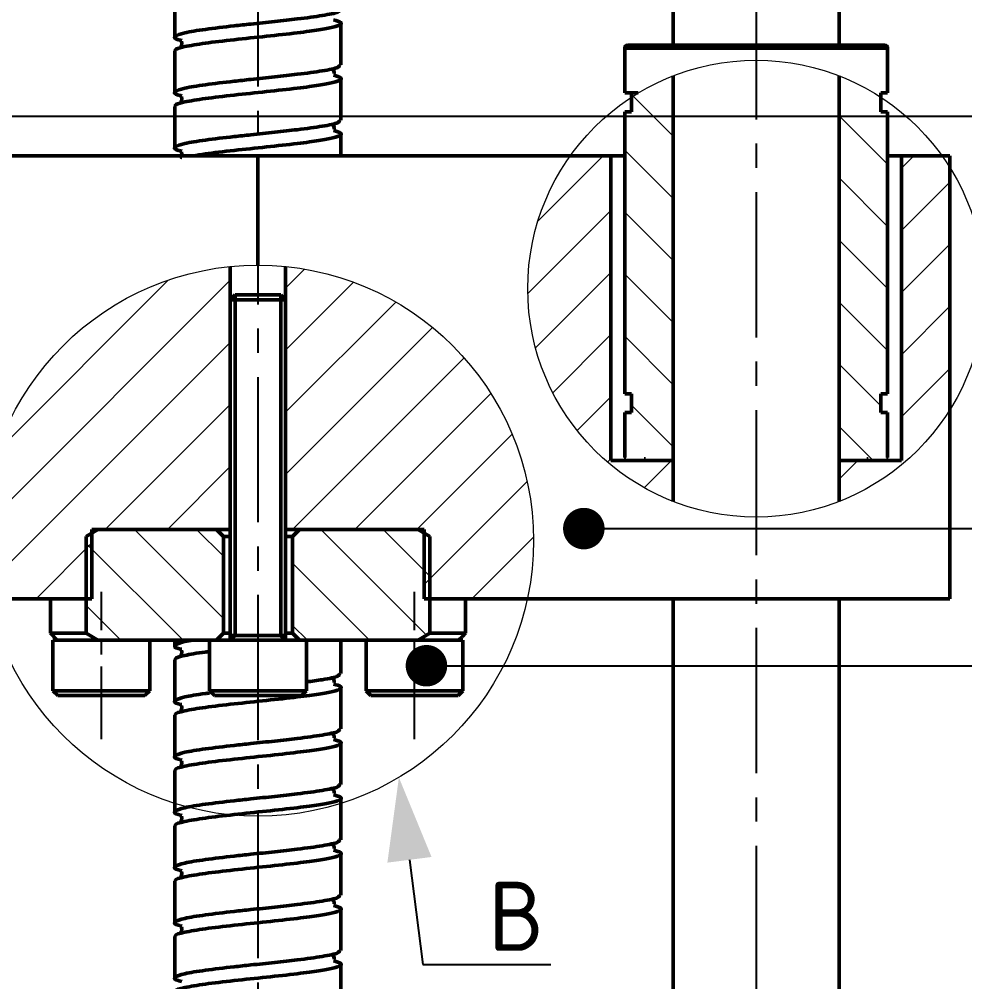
# Model space of a CAD drawing. Header units: millimetres. Extents: x 55 to 11032, y -227 to 3957.
# Drawn here: x 2607 to 2675.3, y 3471.9 to 3541.5 of the extents above; entities that cross this region are included whole.
import ezdxf
from ezdxf import colors
from ezdxf.entities.mleader import LeaderData, LeaderLine
from ezdxf.math import Vec2, Vec3

# ---------------------------------------------------------------- set-up
doc = ezdxf.new("R2010")
doc.units = ezdxf.units.MM
doc.header["$LTSCALE"] = 0.7
doc.header["$PDMODE"] = 35
doc.header["$PDSIZE"] = -4
doc.linetypes.add('CENTER2', pattern=[1.125, 0.75, -0.125, 0.125, -0.125])
doc.layers.get('0').update_dxf_attribs({"color": 255})
for name, color, linetype, lineweight in [('AM_5', 10, 'Continuous', 25), ('CON', 7, 'Continuous', 50), ('DIM', 94, 'Continuous', 25), ('TEXT', 7, 'Continuous', 25)]:
    doc.layers.add(name, color=color, linetype=linetype, lineweight=lineweight)
doc.styles.add('TCVN-7284', font='tcvn+7284-2003r.ttf')
doc.styles.add('TCVN7824', font='tcvn+7284-2003r.ttf', dxfattribs={"height": 3.5})
doc.dimstyles.new('TCVN_ISO-25_RadiusDia', dxfattribs={"dimtxt": 2.5, "dimasz": 2.5, "dimexe": 2, "dimexo": 0, "dimgap": 1, "dimtad": 1, "dimtoh": 1, "dimtxsty": 'TCVN-7284', "dimblk": 'Arrow', "dimcen": 0, "dimclrd": 256, "dimclre": 256, "dimclrt": 256, "dimadec": 0, "dimazin": 0, "dimtfac": 1, "dimtofl": 0, "dimtmove": 1, "dimatfit": 0, "dimldrblk": 'Arrow', "dimfxl": 1, "dimlwd": -1, "dimlwe": -1, "dimarcsym": 0})
pattern_1 = [(135, (-1078.9083, -3.4024), (-2.245064, -2.245064), [])]
pattern_2 = [(45, (-1078.9083, -3.4024), (-2.245064, 2.245064), [])]

# ---------------------------------------------------------------- blocks, each defined once
blk = doc.blocks.new('Arrow')
at = {"layer": 'DIM'}
blk.add_solid([(-1, 0.268), (-1, -0.268), (0, 0)], dxfattribs=at)
blk = doc.blocks.new('*D944')
at = {"layer": 'Defpoints', "color": 0, "ltscale": 0.2, "transparency": 16777216}
for p in [(2611.903, 3572.977), (2546.127, 3440.977), (2598.953, 3440.977)]:
    blk.add_point(p, dxfattribs=at)
at = {"layer": 'DIM', "ltscale": 0.2, "transparency": 16777216}
for p, q in [((2611.903, 3572.977), (2542.127, 3572.977)), ((2546.127, 3567.977), (2546.127, 3445.977)), ((2598.953, 3440.977), (2542.127, 3440.977))]:
    blk.add_line(p, q, dxfattribs=at)
at = {"layer": 'DIM', "ltscale": 0.2, "transparency": 16777216, "xscale": 5.000000000000284, "yscale": 5.000000000000284, "zscale": 5.000000000000284}
for p, rotation in [((2546.127, 3572.977), 90), ((2546.127, 3440.977), 270)]:
    blk.add_blockref('Arrow', p, dxfattribs=dict(at, rotation=rotation))
at = {"layer": 'DIM', "ltscale": 0.2, "transparency": 16777216, "insert": (2541.627, 3506.977), "char_height": 5, "attachment_point": 5, "rotation": 90, "style": 'TCVN-7284'}
blk.add_mtext('132', dxfattribs=at)
blk = doc.blocks.new('_Dot')
at = {"color": 0, "linetype": 'ByBlock', "lineweight": -2}
blk.add_line((-0.5, 0), (-1, 0), dxfattribs=at)
at = {"color": 0, "linetype": 'ByBlock', "const_width": 0.5}
blk.add_lwpolyline([(-0.25, 0, 1), (0.25, 0, 1)], format="xyb", close=True, dxfattribs=at)
blk = doc.blocks.new('*U925')
at = {"layer": 'AM_5', "color": 0, "linetype": 'CENTER2', "ltscale": 20, "transparency": 16777216}
blk.add_line((0, 40.139), (0, -158.428), dxfattribs=at)
blk = doc.blocks.new('*U936')
at = {"layer": 'AM_5', "color": 0, "linetype": 'CENTER2', "ltscale": 10, "transparency": 16777216}
blk.add_line((0, -5.325), (0, 5.325), dxfattribs=at)
blk = doc.blocks.new('*U930')
at = {"layer": 'AM_5', "color": 0, "linetype": 'CENTER2', "ltscale": 10, "transparency": 16777216}
blk.add_line((0, -5.325), (0, 5.325), dxfattribs=at)
blk = doc.blocks.new('*U927')
at = {"layer": 'AM_5', "color": 0, "linetype": 'CENTER2', "ltscale": 20, "transparency": 16777216}
blk.add_line((0, 103.936), (0, -85.115), dxfattribs=at)

msp = doc.modelspace()

# ---------------------------------------------------------------- hatches: boundary and pattern name
at = {"linetype": 'Continuous', "lineweight": 18}
h = msp.add_hatch(dxfattribs=at)
h.set_pattern_fill('ANSI31', color=6, angle=90, style=0)
h.set_pattern_definition(pattern_1)
edge = h.paths.add_edge_path()
edge.add_arc((2662.203, 3521.987), 16.455, 225.66186, 228.95777)
edge.add_line((2651.398, 3509.577), (2652.103, 3509.577))
edge.add_line((2652.103, 3509.577), (2652.103, 3509.677))
edge.add_line((2652.103, 3509.677), (2652.203, 3509.677))
edge.add_line((2652.203, 3509.677), (2652.203, 3509.577))
edge.add_line((2652.203, 3509.577), (2654.203, 3509.577))
edge.add_line((2654.203, 3509.577), (2654.208, 3537.367))
edge.add_arc((2660.172, 3522.044), 16.443, 111.2702, 125.05795)
edge.add_line((2650.728, 3535.504), (2650.703, 3514.377))
edge.add_line((2650.703, 3514.377), (2651.203, 3514.377))
edge.add_line((2651.203, 3514.377), (2651.203, 3513.027))
edge.add_line((2651.203, 3513.027), (2650.703, 3513.027))
edge.add_line((2650.703, 3513.027), (2650.703, 3510.219))
h = msp.add_hatch(dxfattribs=at)
h.set_pattern_fill('ANSI31', color=6, angle=90, style=0)
h.set_pattern_definition(pattern_1)
edge = h.paths.add_edge_path()
edge.add_arc((2660.203, 3521.987), 16.507, 58.48151, 68.68515)
edge.add_line((2666.203, 3537.365), (2666.203, 3509.577))
edge.add_line((2666.203, 3509.577), (2668.203, 3509.577))
edge.add_line((2668.203, 3509.577), (2668.203, 3509.677))
edge.add_line((2668.203, 3509.677), (2668.303, 3509.677))
edge.add_line((2668.303, 3509.677), (2668.303, 3509.577))
edge.add_line((2668.303, 3509.577), (2669.503, 3509.577))
edge.add_arc((2669.503, 3509.777), 0.2, 270, 360)
edge.add_line((2669.703, 3509.777), (2669.703, 3513.027))
edge.add_line((2669.703, 3513.027), (2669.203, 3513.027))
edge.add_line((2669.203, 3513.027), (2669.203, 3514.377))
edge.add_line((2669.203, 3514.377), (2669.703, 3514.377))
edge.add_line((2669.703, 3514.377), (2669.703, 3534.777))
edge.add_line((2669.703, 3534.777), (2669.203, 3534.777))
edge.add_line((2669.203, 3534.777), (2669.203, 3535.824))
edge.add_line((2669.203, 3535.824), (2668.827, 3536.062))
edge.add_line((2668.827, 3536.062), (2668.832, 3536.059))
h = msp.add_hatch(dxfattribs=at)
h.set_pattern_fill('ANSI31', color=92, style=0)
h.set_pattern_definition(pattern_2)
edge = h.paths.add_edge_path()
edge.add_line((2649.7, 3509.253), (2649.703, 3531.577))
edge.add_line((2649.703, 3531.577), (2646.768, 3531.577))
edge.add_arc((2660.195, 3521.986), 16.501, 144.46472, 230.50372)
h = msp.add_hatch(dxfattribs=at)
h.set_pattern_fill('ANSI31', color=92, style=0)
h.set_pattern_definition(pattern_2)
edge = h.paths.add_edge_path()
edge.add_line((2674.203, 3513.243), (2674.203, 3531.577))
edge.add_line((2674.203, 3531.577), (2670.703, 3531.577))
edge.add_line((2670.703, 3531.577), (2670.703, 3509.577))
edge.add_line((2670.703, 3509.577), (2666.203, 3509.577))
edge.add_line((2666.203, 3509.577), (2666.203, 3506.61))
edge.add_arc((2660.082, 3522.133), 16.686, 291.51899, 327.80684)
h = msp.add_hatch(dxfattribs=at)
h.set_pattern_fill('ANSI31', color=92, style=0)
h.set_pattern_definition(pattern_2)
edge = h.paths.add_edge_path()
edge.add_line((2604.734, 3499.577), (2612.203, 3499.577))
edge.add_line((2612.203, 3499.577), (2612.203, 3504.577))
edge.add_line((2612.203, 3504.577), (2622.203, 3504.577))
edge.add_line((2622.203, 3504.577), (2622.204, 3523.59))
edge.add_arc((2624.203, 3503.774), 19.916, 95.76101, 192.16675)
h = msp.add_hatch(dxfattribs=at)
h.set_pattern_fill('ANSI31', color=92, style=0)
h.set_pattern_definition([(45, (761.511, 2892.125), (-2.245064, 2.245064), [])])
edge = h.paths.add_edge_path()
edge.add_line((2636.203, 3499.577), (2643.671, 3499.577))
edge.add_arc((2624.201, 3503.774), 19.918, 347.83514, 444.23)
edge.add_line((2626.203, 3523.591), (2626.203, 3504.577))
edge.add_line((2626.203, 3504.577), (2636.203, 3504.577))
edge.add_line((2636.203, 3504.577), (2636.203, 3499.577))
h = msp.add_hatch(dxfattribs=at)
h.set_pattern_fill('ANSI31', color=92, style=0)
h.set_pattern_definition(pattern_2)
edge = h.paths.add_edge_path()
edge.add_line((2654.203, 3509.642), (2649.33, 3509.567))
edge.add_arc((2660.203, 3521.987), 16.507, 228.80109, 248.68515)
edge.add_line((2654.203, 3506.61), (2654.203, 3509.642))
h = msp.add_hatch(dxfattribs=at)
h.set_pattern_fill('ANSI31', angle=90, style=0)
h.set_pattern_definition(pattern_1)
edge = h.paths.add_edge_path(flags=0)
edge.add_line((2621.703, 3497.077), (2621.703, 3504.077))
edge.add_line((2621.703, 3504.077), (2621.203, 3504.577))
edge.add_line((2621.203, 3504.577), (2612.624, 3504.577))
edge.add_spline(control_points=[(2612.624, 3504.577), (2612.345, 3504.413), (2612.067, 3504.246), (2611.791, 3504.077)], knot_values=[0.051842, 0.051842, 0.051842, 0.051842, 0.052809, 0.052809, 0.052809, 0.052809], weights=[1, 1, 1, 1], degree=3, periodic=0)
edge.add_line((2611.791, 3504.077), (2611.791, 3497.077))
edge.add_spline(control_points=[(2611.791, 3497.077), (2612.067, 3496.908), (2612.345, 3496.741), (2612.624, 3496.577)], knot_values=[0.026412, 0.026412, 0.026412, 0.026412, 0.027383, 0.027383, 0.027383, 0.027383], weights=[1, 1, 1, 1], degree=3, periodic=0)
edge.add_line((2612.624, 3496.577), (2621.203, 3496.577))
edge.add_line((2621.203, 3496.577), (2621.703, 3497.077))
h = msp.add_hatch(dxfattribs=at)
h.set_pattern_fill('ANSI31', angle=90, style=0)
h.set_pattern_definition(pattern_1)
edge = h.paths.add_edge_path(flags=0)
edge.add_line((2627.203, 3496.577), (2635.781, 3496.577))
edge.add_spline(control_points=[(2635.781, 3496.577), (2636.061, 3496.741), (2636.339, 3496.908), (2636.615, 3497.077)], knot_values=[0.051842, 0.051842, 0.051842, 0.051842, 0.052809, 0.052809, 0.052809, 0.052809], weights=[1, 1, 1, 1], degree=3, periodic=0)
edge.add_line((2636.615, 3497.077), (2636.615, 3504.077))
edge.add_spline(control_points=[(2636.615, 3504.077), (2636.339, 3504.246), (2636.061, 3504.413), (2635.781, 3504.577)], knot_values=[0.026412, 0.026412, 0.026412, 0.026412, 0.027383, 0.027383, 0.027383, 0.027383], weights=[1, 1, 1, 1], degree=3, periodic=0)
edge.add_line((2635.781, 3504.577), (2627.203, 3504.577))
edge.add_line((2627.203, 3504.577), (2626.703, 3504.077))
edge.add_line((2626.703, 3504.077), (2626.703, 3497.077))
edge.add_line((2626.703, 3497.077), (2627.203, 3496.577))

# ---------------------------------------------------------------- linework, layer by layer
at = {"color": 7, "linetype": 'Continuous', "lineweight": 18}
for centre, radius in [((2660.203, 3521.987), 16.507), ((2624.203, 3503.775), 19.916), ((2624.203, 3503.775), 19.916)]:
    msp.add_circle(centre, radius, dxfattribs=at)
at = {"color": 7, "linetype": 'Continuous', "lineweight": 25}
for centre, start, end in [((2650.903, 3509.777), 180, 270), ((2669.503, 3509.777), 270, 0)]:
    msp.add_arc(centre, 0.2, start, end, dxfattribs=at)
at = {"layer": 'CON', "color": 7, "linetype": 'Continuous'}
for p, q in [((2654.203, 3595.577), (2654.203, 3539.577)), ((2666.203, 3539.577), (2666.203, 3595.577)), ((2618.203, 3543.163), (2618.203, 3540.163)), ((2630.203, 3538.163), (2630.203, 3541.163)), ((2650.703, 3539.377), (2650.703, 3536.127)), ((2669.503, 3539.577), (2650.903, 3539.577)), ((2669.703, 3536.633), (2669.703, 3539.377)), ((2618.203, 3539.163), (2618.203, 3536.163)), ((2654.203, 3509.577), (2654.208, 3537.367)), ((2666.203, 3537.365), (2666.203, 3509.577)), ((2630.203, 3534.163), (2630.203, 3537.163)), ((2669.703, 3536.633), (2669.703, 3536.127)), ((2651.686, 3536.127), (2650.703, 3536.127)), ((2651.203, 3536.127), (2651.203, 3534.777)), ((2669.203, 3536.127), (2669.203, 3534.777)), ((2669.703, 3536.127), (2669.203, 3536.127)), ((2618.203, 3535.163), (2618.203, 3532.163)), ((2650.703, 3534.777), (2650.703, 3533.756)), ((2651.203, 3534.777), (2650.703, 3534.777)), ((2669.203, 3534.777), (2669.703, 3534.777)), ((2669.703, 3534.777), (2669.703, 3514.377)), ((2650.703, 3514.377), (2650.703, 3533.756)), ((2630.203, 3531.577), (2630.203, 3533.163)), ((2580.115, 3531.577), (2624.203, 3531.577)), ((2624.203, 3531.577), (2624.203, 3523.69)), ((2624.203, 3531.577), (2648.831, 3531.577)), ((2648.831, 3531.577), (2649.703, 3531.577)), ((2649.703, 3509.577), (2649.703, 3531.577)), ((2649.703, 3531.577), (2650.703, 3531.577)), ((2669.703, 3531.577), (2670.703, 3531.577)), ((2670.703, 3531.577), (2670.703, 3509.577)), ((2670.703, 3531.577), (2674.203, 3531.577)), ((2674.203, 3510.729), (2674.203, 3531.577)), ((2622.194, 3504.577), (2622.204, 3523.59)), ((2626.203, 3523.589), (2626.2, 3504.577)), ((2651.203, 3514.377), (2650.703, 3514.377)), ((2651.203, 3513.027), (2651.203, 3514.377)), ((2669.203, 3514.377), (2669.203, 3513.027)), ((2669.703, 3514.377), (2669.203, 3514.377)), ((2650.703, 3509.777), (2650.703, 3513.027)), ((2650.703, 3513.027), (2651.203, 3513.027)), ((2669.203, 3513.027), (2669.703, 3513.027)), ((2669.703, 3513.027), (2669.703, 3509.777)), ((2674.203, 3510.729), (2674.203, 3499.577)), ((2654.203, 3509.577), (2649.703, 3509.577)), ((2652.103, 3509.577), (2652.103, 3509.677)), ((2652.203, 3509.677), (2652.103, 3509.677)), ((2652.203, 3509.577), (2652.203, 3509.677)), ((2654.203, 3507.608), (2654.203, 3509.577)), ((2666.203, 3509.577), (2666.203, 3506.61)), ((2670.703, 3509.577), (2666.203, 3509.577)), ((2668.203, 3509.677), (2668.203, 3509.577)), ((2668.303, 3509.677), (2668.203, 3509.677)), ((2668.303, 3509.677), (2668.303, 3509.577)), ((2654.203, 3507.608), (2654.203, 3506.61)), ((2611.791, 3504.077), (2612.624, 3504.577)), ((2612.203, 3504.577), (2622.203, 3504.577)), ((2612.203, 3504.577), (2612.203, 3499.577)), ((2612.624, 3504.577), (2621.203, 3504.577)), ((2621.203, 3504.577), (2621.703, 3504.077)), ((2626.203, 3504.577), (2636.203, 3504.577)), ((2626.703, 3504.077), (2627.203, 3504.577)), ((2627.203, 3504.577), (2635.781, 3504.577)), ((2635.781, 3504.577), (2636.615, 3504.077)), ((2636.203, 3499.577), (2636.203, 3504.577)), ((2611.791, 3504.077), (2611.791, 3497.077)), ((2621.703, 3497.077), (2621.703, 3504.077)), ((2622.203, 3504.077), (2621.703, 3504.077)), ((2626.703, 3504.077), (2626.203, 3504.077)), ((2626.703, 3504.077), (2626.703, 3497.077)), ((2636.615, 3497.077), (2636.615, 3504.077)), ((2605.945, 3499.577), (2612.203, 3499.577)), ((2609.203, 3499.577), (2609.203, 3497.077)), ((2636.203, 3499.577), (2639.771, 3499.577)), ((2639.203, 3499.577), (2639.203, 3497.431)), ((2639.881, 3499.577), (2639.771, 3499.577)), ((2674.203, 3499.577), (2639.881, 3499.577)), ((2654.203, 3499.577), (2654.203, 3440.977)), ((2666.203, 3440.977), (2666.203, 3499.577)), ((2609.703, 3496.577), (2609.203, 3497.077)), ((2609.203, 3497.077), (2611.791, 3497.077)), ((2612.624, 3496.577), (2611.791, 3497.077)), ((2621.703, 3497.077), (2621.203, 3496.577)), ((2621.703, 3497.077), (2622.203, 3497.077)), ((2626.203, 3497.077), (2626.703, 3497.077)), ((2627.203, 3496.577), (2626.703, 3497.077)), ((2636.615, 3497.077), (2635.781, 3496.577)), ((2636.615, 3497.077), (2639.061, 3497.077)), ((2638.957, 3496.831), (2639.203, 3497.077)), ((2639.061, 3497.077), (2639.203, 3497.077)), ((2639.203, 3497.431), (2639.203, 3497.077)), ((2609.703, 3496.577), (2609.389, 3496.577)), ((2609.389, 3492.927), (2609.389, 3496.577)), ((2609.389, 3496.577), (2616.389, 3496.577)), ((2609.389, 3492.927), (2609.389, 3496.577)), ((2612.624, 3496.577), (2609.703, 3496.577)), ((2612.624, 3496.577), (2621.203, 3496.577)), ((2616.389, 3496.577), (2616.389, 3492.927)), ((2616.389, 3496.577), (2616.389, 3492.927)), ((2618.203, 3496.577), (2618.203, 3496.163)), ((2620.703, 3492.927), (2620.703, 3496.577)), ((2620.703, 3496.577), (2627.703, 3496.577)), ((2627.203, 3496.577), (2635.781, 3496.577)), ((2627.703, 3496.577), (2627.703, 3492.927)), ((2627.703, 3496.561), (2627.831, 3496.577)), ((2630.203, 3494.163), (2630.203, 3496.577)), ((2632.017, 3492.927), (2632.017, 3496.577)), ((2632.017, 3492.927), (2632.017, 3496.577)), ((2638.703, 3496.577), (2635.781, 3496.577)), ((2638.703, 3496.577), (2638.957, 3496.831)), ((2638.845, 3496.577), (2638.703, 3496.577)), ((2639.017, 3496.577), (2638.845, 3496.577)), ((2639.017, 3496.577), (2639.017, 3492.927)), ((2618.203, 3495.163), (2618.203, 3492.163)), ((2609.739, 3492.577), (2609.389, 3492.927)), ((2609.389, 3492.927), (2616.389, 3492.927)), ((2609.739, 3492.577), (2609.389, 3492.927)), ((2609.389, 3492.927), (2616.389, 3492.927)), ((2616.389, 3492.927), (2616.039, 3492.577)), ((2616.389, 3492.927), (2616.039, 3492.577)), ((2621.053, 3492.577), (2620.703, 3492.927)), ((2620.703, 3492.927), (2627.703, 3492.927)), ((2627.703, 3492.927), (2627.353, 3492.577)), ((2630.203, 3490.163), (2630.203, 3493.163)), ((2632.367, 3492.577), (2632.017, 3492.927)), ((2632.017, 3492.927), (2639.017, 3492.927)), ((2632.367, 3492.577), (2632.017, 3492.927)), ((2632.017, 3492.927), (2639.017, 3492.927)), ((2639.017, 3492.927), (2638.667, 3492.577)), ((2639.017, 3492.927), (2638.667, 3492.577)), ((2609.739, 3492.577), (2616.039, 3492.577)), ((2609.739, 3492.577), (2616.039, 3492.577)), ((2621.053, 3492.577), (2627.353, 3492.577)), ((2632.367, 3492.577), (2638.667, 3492.577)), ((2632.367, 3492.577), (2638.667, 3492.577)), ((2636.349, 3492.577), (2635.517, 3492.577)), ((2618.203, 3491.163), (2618.203, 3488.163)), ((2630.203, 3487.854), (2630.203, 3489.163)), ((2630.203, 3486.163), (2630.203, 3487.854)), ((2618.203, 3487.163), (2618.203, 3486.871)), ((2618.203, 3486.871), (2618.203, 3484.163)), ((2630.203, 3482.163), (2630.203, 3485.163)), ((2618.203, 3483.163), (2618.203, 3480.163)), ((2630.203, 3478.163), (2630.203, 3481.163)), ((2618.203, 3479.163), (2618.203, 3476.163)), ((2630.203, 3474.163), (2630.203, 3477.163)), ((2618.203, 3475.163), (2618.203, 3472.163)), ((2630.203, 3470.163), (2630.203, 3473.163))]:
    msp.add_line(p, q, dxfattribs=at)
at = {"layer": 'CON', "color": 8, "linetype": 'Continuous'}
for p, q in [((2667.76, 3539.377), (2650.703, 3539.377)), ((2669.703, 3539.377), (2667.76, 3539.377)), ((2622.553, 3496.927), (2622.553, 3521.539)), ((2625.853, 3496.927), (2625.853, 3521.539)), ((2622.203, 3496.577), (2622.553, 3496.927)), ((2622.203, 3496.927), (2626.203, 3496.927)), ((2625.853, 3496.927), (2626.203, 3496.577))]:
    msp.add_line(p, q, dxfattribs=at)
at = {"layer": 'CON', "color": 6, "linetype": 'Continuous'}
for p, q in [((2622.203, 3521.189), (2622.553, 3521.539)), ((2622.553, 3521.539), (2625.853, 3521.539)), ((2625.853, 3521.539), (2626.203, 3521.189)), ((2622.203, 3496.577), (2622.203, 3521.189)), ((2622.203, 3521.189), (2626.203, 3521.189)), ((2626.203, 3496.577), (2626.203, 3521.189))]:
    msp.add_line(p, q, dxfattribs=at)
at = {"layer": 'CON', "color": 7, "linetype": 'Continuous'}
for centre, start, end in [((2650.903, 3539.377), 90, 180), ((2669.503, 3539.377), 0, 90)]:
    msp.add_arc(centre, 0.2, start, end, dxfattribs=at)
for points, knots in [([(2618.698, 3539.921), (2618.612, 3539.94), (2618.137, 3540.042), (2618.122, 3540.228), (2618.772, 3540.477), (2620.314, 3540.725), (2622.101, 3540.938), (2623.851, 3541.125), (2625.437, 3541.293), (2627.284, 3541.498), (2628.955, 3541.726), (2630.068, 3541.955), (2630.1, 3542.101), (2630.114, 3542.163)], [0, 0, 0, 0, 0.024694, 0.136327, 0.247636, 0.358945, 0.470578, 0.529105, 0.611809, 0.694267, 0.805576, 0.917209, 1, 1, 1, 1]), ([(2618.291, 3539.163), (2618.265, 3539.185), (2618.137, 3539.29), (2618.829, 3539.477), (2620.3, 3539.726), (2622.439, 3539.977), (2624.826, 3540.228), (2626.702, 3540.43), (2628.155, 3540.616), (2629.246, 3540.781), (2630.101, 3540.995), (2630.369, 3541.205), (2629.879, 3541.349), (2629.673, 3541.409)], [0, 0, 0, 0, 0.028778, 0.139844, 0.25091, 0.362298, 0.473686, 0.584752, 0.634189, 0.720889, 0.807893, 0.919281, 1, 1, 1, 1]), ([(2618.696, 3539.869), (2618.689, 3539.869), (2618.652, 3539.872), (2618.766, 3539.697), (2618.594, 3539.455), (2618.693, 3539.474), (2618.706, 3539.477)], [0, 0, 0, 0, 0.059951, 0.357802, 0.92007, 1, 1, 1, 1]), ([(2618.698, 3535.921), (2618.612, 3535.94), (2618.137, 3536.042), (2618.122, 3536.228), (2618.772, 3536.477), (2620.314, 3536.725), (2622.101, 3536.938), (2623.851, 3537.125), (2625.437, 3537.293), (2627.284, 3537.498), (2628.955, 3537.726), (2630.068, 3537.955), (2630.1, 3538.101), (2630.114, 3538.163)], [0, 0, 0, 0, 0.024694, 0.136327, 0.247636, 0.358945, 0.470578, 0.529105, 0.611809, 0.694267, 0.805576, 0.917209, 1, 1, 1, 1]), ([(2618.291, 3535.163), (2618.265, 3535.185), (2618.137, 3535.29), (2618.829, 3535.477), (2620.3, 3535.726), (2622.439, 3535.977), (2624.826, 3536.228), (2626.702, 3536.43), (2628.155, 3536.616), (2629.246, 3536.781), (2630.101, 3536.995), (2630.369, 3537.205), (2629.879, 3537.349), (2629.673, 3537.409)], [0, 0, 0, 0, 0.028778, 0.139844, 0.25091, 0.362298, 0.473686, 0.584752, 0.634189, 0.720889, 0.807893, 0.919281, 1, 1, 1, 1]), ([(2629.679, 3537.505), (2629.694, 3537.516), (2629.737, 3537.547), (2629.687, 3537.799), (2629.601, 3537.818), (2629.597, 3537.819)], [0, 0, 0, 0, 0.3497734, 0.9712388, 1, 1, 1, 1]), ([(2618.696, 3535.869), (2618.689, 3535.869), (2618.652, 3535.872), (2618.766, 3535.697), (2618.594, 3535.455), (2618.693, 3535.474), (2618.706, 3535.477)], [0, 0, 0, 0, 0.059951, 0.357802, 0.92007, 1, 1, 1, 1]), ([(2618.698, 3531.921), (2618.612, 3531.94), (2618.137, 3532.042), (2618.122, 3532.228), (2618.772, 3532.477), (2620.314, 3532.725), (2622.101, 3532.938), (2623.851, 3533.125), (2625.437, 3533.293), (2627.284, 3533.498), (2628.955, 3533.726), (2630.068, 3533.955), (2630.1, 3534.101), (2630.114, 3534.163)], [0, 0, 0, 0, 0.0246942, 0.1363265, 0.247636, 0.3589455, 0.4705778, 0.5291054, 0.611809, 0.6942668, 0.8055762, 0.9172086, 1, 1, 1, 1]), ([(2629.679, 3533.505), (2629.694, 3533.516), (2629.737, 3533.547), (2629.687, 3533.799), (2629.601, 3533.818), (2629.597, 3533.819)], [0, 0, 0, 0, 0.3497734, 0.9712388, 1, 1, 1, 1]), ([(2619.519, 3531.577), (2619.795, 3531.626), (2620.535, 3531.759), (2622.455, 3531.977), (2624.821, 3532.228), (2626.702, 3532.43), (2628.155, 3532.616), (2629.246, 3532.781), (2630.101, 3532.995), (2630.369, 3533.205), (2629.879, 3533.349), (2629.673, 3533.409)], [0, 0, 0, 0, 0.081476, 0.218059, 0.354642, 0.490829, 0.551448, 0.657759, 0.764441, 0.901024, 1, 1, 1, 1]), ([(2618.696, 3531.869), (2618.689, 3531.869), (2618.652, 3531.872), (2618.766, 3531.697), (2618.594, 3531.455), (2618.693, 3531.474), (2618.706, 3531.477)], [0, 0, 0, 0, 0.059951, 0.357802, 0.92007, 1, 1, 1, 1]), ([(2618.698, 3495.921), (2618.612, 3495.94), (2618.135, 3496.042), (2618.152, 3496.228), (2618.562, 3496.427), (2619.306, 3496.544), (2619.519, 3496.577)], [0, 0, 0, 0, 0.0844671, 0.4663084, 0.8470453, 1, 1, 1, 1]), ([(2618.291, 3495.163), (2618.265, 3495.185), (2618.135, 3495.29), (2618.861, 3495.477), (2619.805, 3495.654), (2620.603, 3495.75), (2620.703, 3495.761)], [0, 0, 0, 0, 0.107905, 0.524357, 0.940809, 1, 1, 1, 1]), ([(2618.696, 3495.869), (2618.689, 3495.869), (2618.652, 3495.872), (2618.766, 3495.697), (2618.594, 3495.455), (2618.693, 3495.474), (2618.706, 3495.477)], [0, 0, 0, 0, 0.059951, 0.357802, 0.92007, 1, 1, 1, 1]), ([(2627.703, 3493.567), (2628.106, 3493.62), (2629.145, 3493.756), (2630.059, 3493.955), (2630.098, 3494.101), (2630.114, 3494.163)], [0, 0, 0, 0, 0.267291, 0.687991, 1, 1, 1, 1]), ([(2618.291, 3491.163), (2618.265, 3491.185), (2618.137, 3491.29), (2618.829, 3491.477), (2620.3, 3491.726), (2622.439, 3491.977), (2624.826, 3492.228), (2626.702, 3492.43), (2628.155, 3492.616), (2629.246, 3492.781), (2630.101, 3492.995), (2630.369, 3493.205), (2629.879, 3493.349), (2629.673, 3493.409)], [0, 0, 0, 0, 0.028778, 0.139844, 0.25091, 0.362298, 0.473686, 0.584752, 0.634189, 0.720889, 0.807893, 0.919281, 1, 1, 1, 1]), ([(2629.679, 3493.505), (2629.694, 3493.516), (2629.737, 3493.547), (2629.687, 3493.799), (2629.601, 3493.818), (2629.597, 3493.819)], [0, 0, 0, 0, 0.349773, 0.971239, 1, 1, 1, 1]), ([(2618.698, 3491.921), (2618.612, 3491.94), (2618.137, 3492.042), (2618.114, 3492.228), (2618.8, 3492.477), (2619.809, 3492.655), (2620.609, 3492.75), (2620.711, 3492.762)], [0, 0, 0, 0, 0.065815, 0.363339, 0.660002, 0.956665, 1, 1, 1, 1]), ([(2618.696, 3491.869), (2618.689, 3491.869), (2618.652, 3491.872), (2618.766, 3491.697), (2618.594, 3491.455), (2618.693, 3491.474), (2618.706, 3491.477)], [0, 0, 0, 0, 0.059951, 0.357802, 0.92007, 1, 1, 1, 1]), ([(2618.698, 3487.921), (2618.612, 3487.94), (2618.137, 3488.042), (2618.122, 3488.228), (2618.772, 3488.477), (2620.314, 3488.725), (2622.101, 3488.938), (2623.851, 3489.125), (2625.437, 3489.293), (2627.284, 3489.498), (2628.955, 3489.726), (2630.068, 3489.955), (2630.1, 3490.101), (2630.114, 3490.163)], [0, 0, 0, 0, 0.024694, 0.136327, 0.247636, 0.358945, 0.470578, 0.529105, 0.611809, 0.694267, 0.805576, 0.917209, 1, 1, 1, 1]), ([(2618.291, 3487.163), (2618.265, 3487.185), (2618.137, 3487.29), (2618.829, 3487.477), (2620.3, 3487.726), (2622.439, 3487.977), (2624.826, 3488.228), (2626.702, 3488.43), (2628.155, 3488.616), (2629.246, 3488.781), (2630.101, 3488.995), (2630.369, 3489.205), (2629.879, 3489.349), (2629.673, 3489.409)], [0, 0, 0, 0, 0.028778, 0.139844, 0.25091, 0.362298, 0.473686, 0.584752, 0.634189, 0.720889, 0.807893, 0.919281, 1, 1, 1, 1]), ([(2629.679, 3489.505), (2629.694, 3489.516), (2629.737, 3489.547), (2629.687, 3489.799), (2629.601, 3489.818), (2629.597, 3489.819)], [0, 0, 0, 0, 0.3497734, 0.9712388, 1, 1, 1, 1]), ([(2618.696, 3487.869), (2618.689, 3487.869), (2618.652, 3487.872), (2618.766, 3487.697), (2618.594, 3487.455), (2618.693, 3487.474), (2618.706, 3487.477)], [0, 0, 0, 0, 0.059951, 0.357802, 0.92007, 1, 1, 1, 1]), ([(2618.698, 3483.921), (2618.612, 3483.94), (2618.137, 3484.042), (2618.122, 3484.228), (2618.772, 3484.477), (2620.314, 3484.725), (2622.101, 3484.938), (2623.851, 3485.125), (2625.437, 3485.293), (2627.284, 3485.498), (2628.955, 3485.726), (2630.068, 3485.955), (2630.1, 3486.101), (2630.114, 3486.163)], [0, 0, 0, 0, 0.0246942, 0.1363265, 0.247636, 0.3589455, 0.4705778, 0.5291054, 0.611809, 0.6942668, 0.8055762, 0.9172086, 1, 1, 1, 1]), ([(2629.679, 3485.505), (2629.694, 3485.516), (2629.737, 3485.547), (2629.687, 3485.799), (2629.601, 3485.818), (2629.597, 3485.819)], [0, 0, 0, 0, 0.349773, 0.971239, 1, 1, 1, 1]), ([(2618.291, 3483.163), (2618.265, 3483.185), (2618.137, 3483.29), (2618.829, 3483.477), (2620.3, 3483.726), (2622.439, 3483.977), (2624.826, 3484.228), (2626.702, 3484.43), (2628.155, 3484.616), (2629.246, 3484.781), (2630.101, 3484.995), (2630.369, 3485.205), (2629.879, 3485.349), (2629.673, 3485.409)], [0, 0, 0, 0, 0.0287778, 0.1398438, 0.2509098, 0.3622979, 0.4736861, 0.5847521, 0.6341894, 0.7208894, 0.807893, 0.9192811, 1, 1, 1, 1]), ([(2618.696, 3483.869), (2618.689, 3483.869), (2618.652, 3483.872), (2618.766, 3483.697), (2618.594, 3483.455), (2618.693, 3483.474), (2618.706, 3483.477)], [0, 0, 0, 0, 0.059951, 0.357802, 0.92007, 1, 1, 1, 1]), ([(2618.698, 3479.921), (2618.612, 3479.94), (2618.137, 3480.042), (2618.122, 3480.228), (2618.772, 3480.477), (2620.314, 3480.725), (2622.101, 3480.938), (2623.851, 3481.125), (2625.437, 3481.293), (2627.284, 3481.498), (2628.955, 3481.726), (2630.068, 3481.955), (2630.1, 3482.101), (2630.114, 3482.163)], [0, 0, 0, 0, 0.024694, 0.136327, 0.247636, 0.358945, 0.470578, 0.529105, 0.611809, 0.694267, 0.805576, 0.917209, 1, 1, 1, 1]), ([(2629.679, 3481.505), (2629.694, 3481.516), (2629.737, 3481.547), (2629.687, 3481.799), (2629.601, 3481.818), (2629.597, 3481.819)], [0, 0, 0, 0, 0.3497734, 0.9712388, 1, 1, 1, 1]), ([(2618.291, 3479.163), (2618.265, 3479.185), (2618.137, 3479.29), (2618.829, 3479.477), (2620.3, 3479.726), (2622.439, 3479.977), (2624.826, 3480.228), (2626.702, 3480.43), (2628.155, 3480.616), (2629.246, 3480.781), (2630.101, 3480.995), (2630.369, 3481.205), (2629.879, 3481.349), (2629.673, 3481.409)], [0, 0, 0, 0, 0.028778, 0.139844, 0.25091, 0.362298, 0.473686, 0.584752, 0.634189, 0.720889, 0.807893, 0.919281, 1, 1, 1, 1]), ([(2618.696, 3479.869), (2618.689, 3479.869), (2618.652, 3479.872), (2618.766, 3479.697), (2618.594, 3479.455), (2618.693, 3479.474), (2618.706, 3479.477)], [0, 0, 0, 0, 0.059951, 0.357802, 0.92007, 1, 1, 1, 1]), ([(2618.698, 3475.921), (2618.612, 3475.94), (2618.137, 3476.042), (2618.122, 3476.228), (2618.772, 3476.477), (2620.314, 3476.725), (2622.101, 3476.938), (2623.851, 3477.125), (2625.437, 3477.293), (2627.284, 3477.498), (2628.955, 3477.726), (2630.068, 3477.955), (2630.1, 3478.101), (2630.114, 3478.163)], [0, 0, 0, 0, 0.024694, 0.136327, 0.247636, 0.358945, 0.470578, 0.529105, 0.611809, 0.694267, 0.805576, 0.917209, 1, 1, 1, 1]), ([(2618.291, 3475.163), (2618.265, 3475.185), (2618.137, 3475.29), (2618.829, 3475.477), (2620.3, 3475.726), (2622.439, 3475.977), (2624.826, 3476.228), (2626.702, 3476.43), (2628.155, 3476.616), (2629.246, 3476.781), (2630.101, 3476.995), (2630.369, 3477.205), (2629.879, 3477.349), (2629.673, 3477.409)], [0, 0, 0, 0, 0.0287778, 0.1398438, 0.2509098, 0.3622979, 0.4736861, 0.5847521, 0.6341894, 0.7208894, 0.807893, 0.9192811, 1, 1, 1, 1]), ([(2629.679, 3477.505), (2629.694, 3477.516), (2629.737, 3477.547), (2629.687, 3477.799), (2629.601, 3477.818), (2629.597, 3477.819)], [0, 0, 0, 0, 0.349773, 0.971239, 1, 1, 1, 1]), ([(2618.696, 3475.869), (2618.689, 3475.869), (2618.652, 3475.872), (2618.766, 3475.697), (2618.594, 3475.455), (2618.693, 3475.474), (2618.706, 3475.477)], [0, 0, 0, 0, 0.059951, 0.357802, 0.92007, 1, 1, 1, 1]), ([(2618.698, 3471.921), (2618.612, 3471.94), (2618.137, 3472.042), (2618.122, 3472.228), (2618.772, 3472.477), (2620.314, 3472.725), (2622.101, 3472.938), (2623.851, 3473.125), (2625.437, 3473.293), (2627.284, 3473.498), (2628.955, 3473.726), (2630.068, 3473.955), (2630.1, 3474.101), (2630.114, 3474.163)], [0, 0, 0, 0, 0.0246942, 0.1363265, 0.247636, 0.3589455, 0.4705778, 0.5291054, 0.611809, 0.6942668, 0.8055762, 0.9172086, 1, 1, 1, 1]), ([(2618.291, 3471.163), (2618.265, 3471.185), (2618.137, 3471.29), (2618.829, 3471.477), (2620.3, 3471.726), (2622.439, 3471.977), (2624.826, 3472.228), (2626.702, 3472.43), (2628.155, 3472.616), (2629.246, 3472.781), (2630.101, 3472.995), (2630.369, 3473.205), (2629.879, 3473.349), (2629.673, 3473.409)], [0, 0, 0, 0, 0.028778, 0.139844, 0.25091, 0.362298, 0.473686, 0.584752, 0.634189, 0.720889, 0.807893, 0.919281, 1, 1, 1, 1]), ([(2629.679, 3473.505), (2629.694, 3473.516), (2629.737, 3473.547), (2629.687, 3473.799), (2629.601, 3473.818), (2629.597, 3473.819)], [0, 0, 0, 0, 0.349773, 0.971239, 1, 1, 1, 1])]:
    msp.add_open_spline(points, degree=3, knots=knots, dxfattribs=at)

# ---------------------------------------------------------------- block references
at = {"layer": 'AM_5', "linetype": 'CENTER2', "ltscale": 20}
for name, p in [('*U925', (2660.203, 3567.577)), ('*U927', (2624.203, 3474.663))]:
    msp.add_blockref(name, p, dxfattribs=at)
at = {"layer": 'AM_5', "linetype": 'CENTER2', "ltscale": 10}
for name, p in [('*U936', (2612.889, 3494.752)), ('*U930', (2635.517, 3494.752))]:
    msp.add_blockref(name, p, dxfattribs=at)

# ---------------------------------------------------------------- dimensions: what is measured, and where the dimension line sits
at = {"layer": 'DIM', "ltscale": 0.2}
dim = msp.add_linear_dim(base=(2546.127, 3440.977), p1=(2611.903, 3572.977), p2=(2598.953, 3440.977), angle=90, dimstyle='TCVN_ISO-25_RadiusDia', override={"dimscale": 2, "dimtmove": 1}, dxfattribs=at)
dim.commit()
dim.dimension.update_dxf_attribs({"geometry": '*D944', "text_midpoint": (2541.627, 3506.977)})

# ---------------------------------------------------------------- leaders
at = {"layer": 'AM_5', "ltscale": 0.2}
ml = msp.add_multileader_mtext('Standard', dxfattribs=at)
ml.set_content('5', color=256, style='TCVN7824')
ml.set_leader_properties()
ml.set_arrow_properties(name='DOT')
ml.build(insert=Vec2(0, 0))
ml.multileader.update_dxf_attribs({"text_left_attachment_type": 6, "text_right_attachment_type": 6, "dogleg_length": 0.36, "arrow_head_size": 3})
ctx = ml.context
ctx.base_point, ctx.char_height, ctx.arrow_head_size, ctx.plane_origin = Vec3(2725.214, 3534.461), 5, 3, Vec3(2660.486, 3534.461)
ctx.left_attachment, ctx.right_attachment, ctx.text_align_type = 6, 6, 2
notes = []
notes.append((ctx, [(0, (1, 1, 0), (2724.854, 3534.461), (1, 0), 0.36, [(0, [(2591.358, 3534.461)], 0, [])])]))
ctx.mtext.insert, ctx.mtext.alignment, ctx.mtext.flow_direction = Vec3(2729.714, 3540.461), 3, 5
ml = msp.add_multileader_mtext('Standard', dxfattribs=at)
ml.set_content('4', color=256, style='TCVN7824')
ml.set_leader_properties()
ml.set_arrow_properties(name='DOT')
ml.build(insert=Vec2(0, 0))
ml.multileader.update_dxf_attribs({"text_left_attachment_type": 6, "text_right_attachment_type": 6, "dogleg_length": 0.36, "arrow_head_size": 3})
ctx = ml.context
ctx.base_point, ctx.char_height, ctx.arrow_head_size, ctx.plane_origin = Vec3(2725.214, 3504.645), 5, 3, Vec3(2690.71, 3504.645)
ctx.left_attachment, ctx.right_attachment, ctx.text_align_type = 6, 6, 2
notes.append((ctx, [(0, (1, 1, 0), (2724.854, 3504.645), (1, 0), 0.36, [(0, [(2647.751, 3504.645)], 0, [])])]))
ctx.mtext.insert, ctx.mtext.alignment, ctx.mtext.flow_direction = Vec3(2730.214, 3510.645), 3, 5
ml = msp.add_multileader_mtext('Standard', dxfattribs=at)
ml.set_content('3', color=256, style='TCVN7824')
ml.set_leader_properties()
ml.set_arrow_properties(name='DOT')
ml.build(insert=Vec2(0, 0))
ml.multileader.update_dxf_attribs({"text_left_attachment_type": 6, "text_right_attachment_type": 6, "dogleg_length": 0.36, "arrow_head_size": 3})
ctx = ml.context
ctx.base_point, ctx.char_height, ctx.arrow_head_size, ctx.plane_origin = Vec3(2725.214, 3494.734), 5, 3, Vec3(2636.379, 3494.734)
ctx.left_attachment, ctx.right_attachment, ctx.text_align_type = 6, 6, 2
notes.append((ctx, [(0, (1, 1, 0), (2724.854, 3494.734), (1, 0), 0.36, [(0, [(2636.379, 3494.734)], 0, [])])]))
ctx.mtext.insert, ctx.mtext.alignment, ctx.mtext.flow_direction = Vec3(2729.714, 3500.734), 3, 5
at = {"layer": 'TEXT', "ltscale": 0.2}
ml = msp.add_multileader_mtext('Standard', dxfattribs=at)
ml.set_content('B', color=256, style='TCVN7824')
ml.set_leader_properties(color=84)
ml.set_arrow_properties(name='Arrow')
ml.build(insert=Vec2(0, 0))
ml.multileader.update_dxf_attribs({"text_left_attachment_type": 6, "text_right_attachment_type": 6, "dogleg_length": 0.36, "arrow_head_size": 6})
ctx = ml.context
ctx.base_point, ctx.char_height, ctx.arrow_head_size, ctx.landing_gap_size, ctx.plane_origin = Vec3(2636.843, 3473.131), 5, 6, 4, Vec3(2634.388, 3486.66)
ctx.left_attachment, ctx.right_attachment = 6, 6
notes.append((ctx, [(0, (1, 1, 0), (2636.123, 3473.131), (1, 0), 0.72, [(0, [(2634.388, 3486.66)], 0, [])])]))
ctx.mtext.insert, ctx.mtext.flow_direction = Vec3(2640.843, 3479.131), 5
for ctx, leaders in notes:
    for number, flags, end, landing, length, lines in leaders:
        leader = LeaderData()
        leader.index, (leader.has_last_leader_line, leader.has_dogleg_vector, leader.attachment_direction) = number, flags
        leader.last_leader_point, leader.dogleg_vector, leader.dogleg_length = Vec3(end), Vec3(landing), length
        for number, points, colour, breaks in lines:
            line = LeaderLine()
            line.index, line.vertices, line.color, line.breaks = number, Vec3.list(points), colors.encode_raw_color(colour), breaks
            leader.lines.append(line)
        ctx.leaders.append(leader)

doc.saveas('drawing.dxf')
